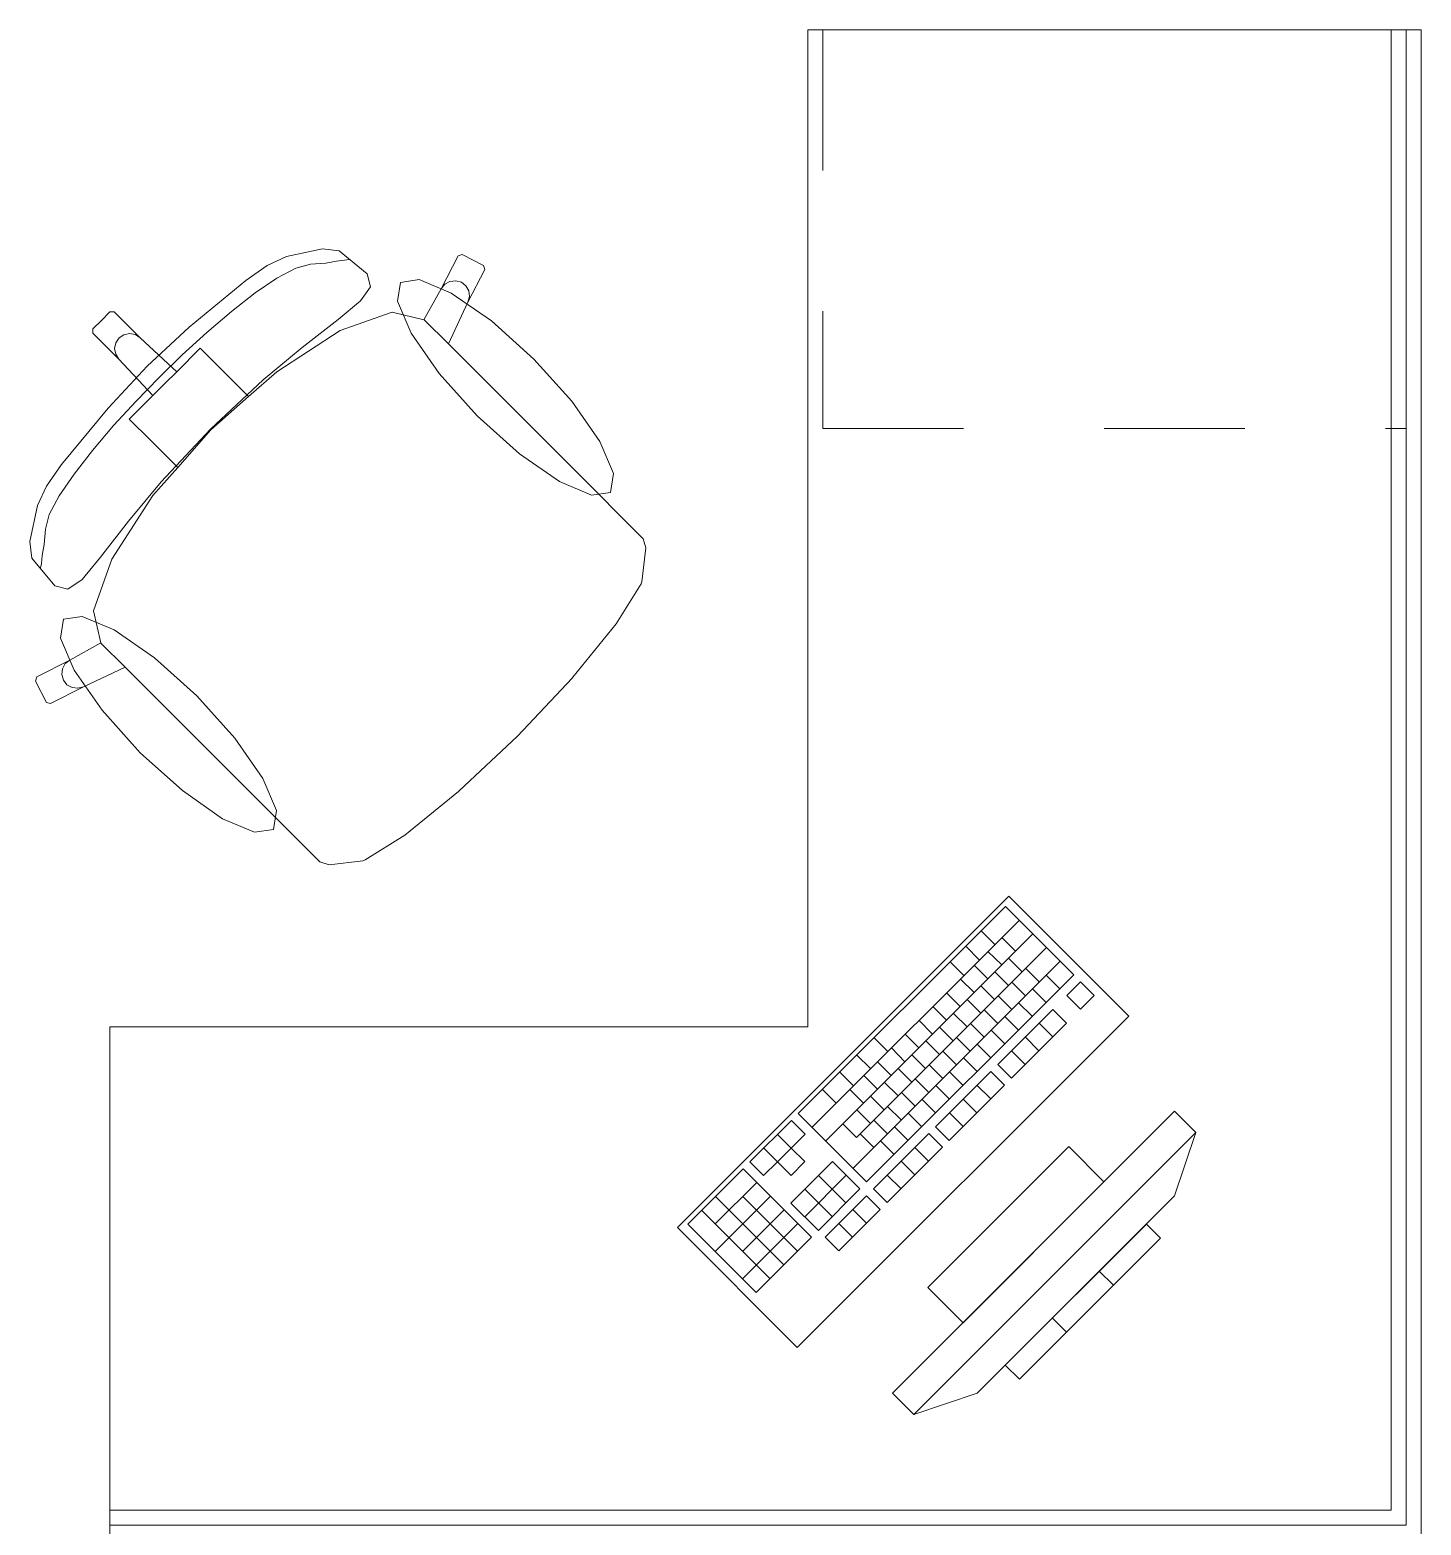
# Model space of a CAD drawing. Header units: inches. Extents: x -38 to 5698, y -33 to 92.
# Drawn here: x 311.703 to 313.098, y 34.8 to 36.3 of the extents above; entities that cross this region are included whole.
import ezdxf

# ---------------------------------------------------------------- set-up
doc = ezdxf.new("R2010")
doc.units = ezdxf.units.IN
doc.header["$MEASUREMENT"] = 0
doc.linetypes.add('Rayas', pattern=[0.282222, 0.141111, -0.141111])
doc.layers.add('Interior - Mobiliario', color=7, linetype='Continuous')

msp = doc.modelspace()

# ---------------------------------------------------------------- linework, layer by layer
at = {"layer": 'Interior - Mobiliario', "color": 175, "linetype": 'Rayas', "lineweight": 13}
for p, q in [((312.4979, 36.3), (312.4979, 35.9)), ((312.4979, 35.9), (313.0829, 35.9))]:
    msp.add_line(p, q, dxfattribs=at)
at = {"layer": 'Interior - Mobiliario', "color": 175, "linetype": 'Continuous', "lineweight": 13}
for p, q in [((313.0979, 36.3), (313.0679, 36.3)), ((313.0679, 36.3), (313.0679, 34.815)), ((313.0979, 34.815), (313.0979, 36.3)), ((311.9961, 36.0804), (311.96, 36.0726)), ((312.0129, 36.0785), (311.9961, 36.0804)), ((312.0407, 36.0553), (312.0129, 36.0785)), ((311.9407, 36.0636), (311.9191, 36.0487)), ((311.96, 36.0726), (311.9407, 36.0636)), ((311.9504, 36.051), (311.9692, 36.061)), ((311.9692, 36.061), (311.984, 36.0649)), ((311.984, 36.0649), (311.9994, 36.066)), ((311.9994, 36.066), (312.0101, 36.0681)), ((312.0101, 36.0681), (312.0182, 36.0689)), ((312.0182, 36.0689), (312.0227, 36.0697)), ((312.1321, 36.0733), (312.1151, 36.0402)), ((312.1361, 36.0747), (312.1321, 36.0733)), ((312.1575, 36.0638), (312.1361, 36.0747)), ((312.1588, 36.0598), (312.1575, 36.0638)), ((311.9191, 36.0487), (311.8624, 36.0019)), ((311.9285, 36.0362), (311.9504, 36.051)), ((312.0441, 36.0424), (312.0407, 36.0553)), ((312.1239, 36.0477), (312.1188, 36.0448)), ((312.1297, 36.0484), (312.1239, 36.0477)), ((312.1354, 36.0469), (312.1297, 36.0484)), ((312.1399, 36.0433), (312.1354, 36.0469)), ((312.1418, 36.0267), (312.1588, 36.0598)), ((311.9047, 36.0176), (311.9285, 36.0362)), ((312.0341, 36.0281), (312.0441, 36.0424)), ((312.1151, 36.0402), (312.0978, 36.0092)), ((312.1188, 36.0448), (312.1151, 36.0402)), ((312.1428, 36.0382), (312.1399, 36.0433)), ((312.1418, 36.0267), (312.1435, 36.0324)), ((312.1435, 36.0324), (312.1428, 36.0382)), ((311.7829, 36.0171), (311.7744, 36.0086)), ((311.7871, 36.0172), (311.7829, 36.0171)), ((311.8132, 35.9911), (311.7871, 36.0172)), ((311.88, 35.9964), (311.9047, 36.0176)), ((312.0118, 36.0095), (312.0341, 36.0281)), ((312.0658, 36.0167), (312.0139, 35.9983)), ((312.0978, 36.0092), (312.0658, 36.0167)), ((312.1223, 35.9849), (312.1418, 36.0267)), ((311.7658, 36.0001), (311.7744, 36.0086)), ((311.7658, 35.9958), (311.7658, 36.0001)), ((311.8624, 36.0019), (311.8201, 35.9628)), ((311.9757, 35.9815), (312.0118, 36.0095)), ((312.098, 36.0092), (312.0978, 36.0092)), ((312.098, 36.0092), (312.1223, 35.9849)), ((311.7919, 35.9697), (311.7658, 35.9958)), ((311.7875, 35.9803), (311.7887, 35.9861)), ((311.7887, 35.9861), (311.792, 35.991)), ((311.7969, 35.9942), (311.792, 35.991)), ((311.8026, 35.9954), (311.7969, 35.9942)), ((311.8084, 35.9943), (311.8026, 35.9954)), ((311.8132, 35.9911), (311.8084, 35.9943)), ((311.8498, 35.9571), (311.8132, 35.9911)), ((311.8554, 35.9739), (311.88, 35.9964)), ((312.0139, 35.9983), (311.9501, 35.957)), ((311.7886, 35.9746), (311.7875, 35.9803)), ((311.7919, 35.9697), (311.7886, 35.9746)), ((311.8319, 35.9511), (311.8554, 35.9739)), ((311.8734, 35.9807), (311.8498, 35.9571)), ((311.8945, 35.9596), (311.8734, 35.9807)), ((311.9364, 35.9488), (311.9757, 35.9815)), ((312.2701, 35.8371), (312.1223, 35.9849)), ((311.781, 35.9206), (311.8201, 35.9628)), ((311.8259, 35.9332), (311.7919, 35.9697)), ((311.8498, 35.9571), (311.8378, 35.9451)), ((311.9219, 35.9322), (311.8945, 35.9596)), ((311.9501, 35.957), (311.9219, 35.9322)), ((311.8319, 35.9511), (311.8091, 35.9276)), ((311.8259, 35.9332), (311.8378, 35.9451)), ((311.8836, 35.8993), (311.9364, 35.9488)), ((311.8091, 35.9276), (311.7865, 35.903)), ((311.8022, 35.9096), (311.8259, 35.9332)), ((311.9219, 35.9322), (311.8841, 35.8989)), ((311.7342, 35.8639), (311.781, 35.9206)), ((311.7865, 35.903), (311.7654, 35.8782)), ((311.8234, 35.8884), (311.8022, 35.9096)), ((311.8836, 35.8993), (311.8341, 35.8466)), ((311.8508, 35.861), (311.8841, 35.8989)), ((311.8508, 35.861), (311.8234, 35.8884)), ((311.7654, 35.8782), (311.7468, 35.8544)), ((311.7193, 35.8422), (311.7342, 35.8639)), ((311.7468, 35.8544), (311.7319, 35.8326)), ((311.826, 35.8329), (311.8508, 35.861)), ((311.7103, 35.823), (311.7193, 35.8422)), ((311.8341, 35.8466), (311.8014, 35.8073)), ((312.2956, 35.8116), (312.2701, 35.8371)), ((311.7026, 35.7868), (311.7103, 35.823)), ((311.7319, 35.8326), (311.722, 35.8137)), ((311.7846, 35.7691), (311.826, 35.8329)), ((311.722, 35.8137), (311.7181, 35.799)), ((311.8014, 35.8073), (311.7735, 35.7711)), ((312.3176, 35.7896), (312.2956, 35.8116)), ((311.7181, 35.799), (311.7169, 35.7836)), ((311.7044, 35.7701), (311.7026, 35.7868)), ((311.7169, 35.7836), (311.7149, 35.7728)), ((312.3164, 35.7464), (312.3204, 35.7803)), ((312.3204, 35.7803), (312.3176, 35.7896)), ((311.7276, 35.7422), (311.7044, 35.7701)), ((311.7141, 35.7648), (311.7133, 35.7603)), ((311.7149, 35.7728), (311.7141, 35.7648)), ((311.7735, 35.7711), (311.7549, 35.7488)), ((311.7663, 35.7171), (311.7846, 35.7691)), ((311.7549, 35.7488), (311.7405, 35.7388)), ((312.3156, 35.7443), (312.3164, 35.7464)), ((311.7405, 35.7388), (311.7276, 35.7422)), ((312.2906, 35.7042), (312.3156, 35.7443)), ((311.7737, 35.6851), (311.7663, 35.7171)), ((312.2471, 35.6506), (312.2906, 35.7042)), ((311.7427, 35.6678), (311.7737, 35.6851)), ((311.7738, 35.6849), (311.7737, 35.6851)), ((311.7738, 35.6849), (311.798, 35.6607)), ((311.7096, 35.6509), (311.7427, 35.6678)), ((311.7345, 35.6532), (311.7352, 35.6591)), ((311.7352, 35.6591), (311.7381, 35.6642)), ((311.7381, 35.6642), (311.7427, 35.6678)), ((311.798, 35.6607), (311.7562, 35.6411)), ((311.9459, 35.5128), (311.798, 35.6607)), ((311.7083, 35.6468), (311.7096, 35.6509)), ((311.7191, 35.6254), (311.7083, 35.6468)), ((311.7562, 35.6411), (311.7231, 35.6241)), ((311.7361, 35.6476), (311.7345, 35.6532)), ((311.7397, 35.643), (311.7361, 35.6476)), ((311.7448, 35.6402), (311.7397, 35.643)), ((311.7506, 35.6395), (311.7448, 35.6402)), ((311.7562, 35.6411), (311.7506, 35.6395)), ((312.1915, 35.5914), (312.2464, 35.6497)), ((312.2464, 35.6497), (312.2471, 35.6506)), ((311.7231, 35.6241), (311.7191, 35.6254)), ((312.1915, 35.5914), (312.1332, 35.5366)), ((312.1324, 35.5359), (312.0787, 35.4923)), ((312.1332, 35.5366), (312.1324, 35.5359)), ((311.9714, 35.4873), (311.9459, 35.5128)), ((312.0787, 35.4923), (312.0387, 35.4674)), ((311.9933, 35.4654), (311.9714, 35.4873)), ((312.0026, 35.4625), (311.9933, 35.4654)), ((312.0365, 35.4665), (312.0026, 35.4625)), ((312.0387, 35.4674), (312.0365, 35.4665)), ((312.681, 35.4205), (312.4733, 35.2128)), ((312.7495, 35.3519), (312.681, 35.4205)), ((312.6947, 35.4067), (312.487, 35.199)), ((312.7084, 35.393), (312.5007, 35.1853)), ((312.6567, 35.3962), (312.6705, 35.3825)), ((312.6774, 35.3894), (312.6911, 35.3757)), ((312.7221, 35.3793), (312.5317, 35.1889)), ((312.6412, 35.3807), (312.6549, 35.3669)), ((312.6635, 35.3756), (312.6773, 35.3619)), ((312.7358, 35.3656), (312.5281, 35.1579)), ((312.6256, 35.3651), (312.6393, 35.3514)), ((312.6497, 35.3617), (312.6634, 35.348)), ((312.6842, 35.3688), (312.6979, 35.3551)), ((312.7013, 35.3586), (312.7151, 35.3448)), ((312.5418, 35.1442), (312.7495, 35.3519)), ((312.6358, 35.3479), (312.6496, 35.3342)), ((312.6565, 35.3411), (312.6702, 35.3274)), ((312.6703, 35.355), (312.684, 35.3412)), ((312.6875, 35.3447), (312.7012, 35.331)), ((312.722, 35.3518), (312.7357, 35.338)), ((312.7564, 35.345), (312.7426, 35.3312)), ((312.7701, 35.3313), (312.7564, 35.345)), ((312.622, 35.334), (312.6357, 35.3203)), ((312.6426, 35.3273), (312.6563, 35.3135)), ((312.6737, 35.3309), (312.6874, 35.3171)), ((312.7081, 35.3379), (312.7219, 35.3242)), ((312.7426, 35.3312), (312.7563, 35.3175)), ((312.7563, 35.3175), (312.7701, 35.3313)), ((312.6081, 35.3202), (312.6219, 35.3065)), ((312.6288, 35.3134), (312.6425, 35.2997)), ((312.6598, 35.317), (312.6735, 35.3033)), ((312.7287, 35.3173), (312.6733, 35.262)), ((312.6804, 35.3102), (312.6942, 35.2965)), ((312.6943, 35.3241), (312.708, 35.3104)), ((312.7424, 35.3036), (312.7287, 35.3173)), ((312.5943, 35.3064), (312.608, 35.2926)), ((312.6149, 35.2996), (312.6286, 35.2859)), ((312.646, 35.3032), (312.6597, 35.2894)), ((312.6666, 35.2964), (312.6803, 35.2827)), ((312.687, 35.2482), (312.7424, 35.3036)), ((312.7149, 35.3035), (312.7286, 35.2898)), ((312.5494, 35.2889), (312.5631, 35.2752)), ((312.5805, 35.2925), (312.5942, 35.2788)), ((312.6011, 35.2857), (312.6148, 35.272)), ((312.6321, 35.2893), (312.6458, 35.2756)), ((312.6527, 35.2825), (312.6665, 35.2688)), ((312.701, 35.2896), (312.7147, 35.2759)), ((312.5321, 35.2716), (312.5458, 35.2579)), ((312.5666, 35.2787), (312.5803, 35.2649)), ((312.5872, 35.2719), (312.601, 35.2582)), ((312.6183, 35.2755), (312.632, 35.2618)), ((312.6389, 35.2687), (312.6526, 35.255)), ((312.6872, 35.2758), (312.7009, 35.2621)), ((312.5148, 35.2543), (312.5285, 35.2406)), ((312.5389, 35.251), (312.5526, 35.2373)), ((312.5528, 35.2648), (312.5665, 35.2511)), ((312.5734, 35.258), (312.5871, 35.2443)), ((312.6044, 35.2616), (312.6181, 35.2479)), ((312.6664, 35.255), (312.611, 35.1996)), ((312.6251, 35.2548), (312.6388, 35.2411)), ((312.6801, 35.2413), (312.6664, 35.255)), ((312.6733, 35.262), (312.687, 35.2482)), ((312.4975, 35.237), (312.5112, 35.2233)), ((312.5251, 35.2371), (312.5388, 35.2234)), ((312.5595, 35.2442), (312.5733, 35.2305)), ((312.5906, 35.2478), (312.6043, 35.2341)), ((312.6112, 35.241), (312.6249, 35.2273)), ((312.6247, 35.1859), (312.6801, 35.2413)), ((312.6525, 35.2412), (312.6663, 35.2275)), ((312.5457, 35.2303), (312.5594, 35.2166)), ((312.5629, 35.2201), (312.5766, 35.2064)), ((312.5767, 35.2339), (312.5904, 35.2202)), ((312.5974, 35.2271), (312.6111, 35.2134)), ((312.6387, 35.2273), (312.6524, 35.2136)), ((312.4663, 35.2058), (312.4248, 35.1643)), ((312.4801, 35.1921), (312.4663, 35.2058)), ((312.4733, 35.2128), (312.5418, 35.1442)), ((312.5319, 35.2165), (312.5456, 35.2028)), ((312.549, 35.2062), (312.5627, 35.1925)), ((312.8506, 35.2151), (312.5678, 34.9323)), ((312.5835, 35.2133), (312.5972, 35.1996)), ((312.6249, 35.2135), (312.6386, 35.1998)), ((312.8719, 35.1939), (312.8506, 35.2151)), ((312.4525, 35.192), (312.4662, 35.1783)), ((312.4662, 35.1783), (312.4801, 35.1921)), ((312.518, 35.2026), (312.5317, 35.1889)), ((312.5352, 35.1924), (312.5489, 35.1787)), ((312.6041, 35.1927), (312.5487, 35.1373)), ((312.5697, 35.1994), (312.5834, 35.1857)), ((312.589, 34.9111), (312.8719, 35.1939)), ((312.6178, 35.179), (312.6041, 35.1927)), ((312.611, 35.1996), (312.6247, 35.1859)), ((312.8719, 35.1939), (312.8506, 35.1303)), ((312.4386, 35.1781), (312.4524, 35.1644)), ((312.4662, 35.1783), (312.4524, 35.1644)), ((312.4799, 35.1646), (312.4662, 35.1783)), ((312.5558, 35.1856), (312.5695, 35.1719)), ((312.5624, 35.1236), (312.6178, 35.179)), ((312.5902, 35.1789), (312.6039, 35.1652)), ((312.7446, 35.1798), (312.6032, 35.0384)), ((312.7799, 35.1444), (312.7446, 35.1798)), ((312.4248, 35.1643), (312.4385, 35.1506)), ((312.4385, 35.1506), (312.4524, 35.1644)), ((312.4524, 35.1644), (312.4661, 35.1507)), ((312.5075, 35.1647), (312.4659, 35.1231)), ((312.4661, 35.1507), (312.4799, 35.1646)), ((312.5349, 35.1373), (312.5075, 35.1647)), ((312.5764, 35.165), (312.5901, 35.1513)), ((312.4179, 35.1574), (312.3625, 35.102)), ((312.4864, 35.0888), (312.4179, 35.1574)), ((312.5212, 35.151), (312.4797, 35.1094)), ((312.4936, 35.1508), (312.5211, 35.1234)), ((312.5625, 35.1512), (312.5763, 35.1375)), ((312.4316, 35.1436), (312.39, 35.1021)), ((312.4798, 35.137), (312.5072, 35.1096)), ((312.4934, 35.0957), (312.5349, 35.1373)), ((312.5418, 35.1304), (312.5002, 35.0889)), ((312.5555, 35.1167), (312.5418, 35.1304)), ((312.5487, 35.1373), (312.5624, 35.1236)), ((312.6385, 35.003), (312.7799, 35.1444)), ((312.8506, 35.1303), (312.6527, 34.9323)), ((312.3763, 35.1158), (312.4449, 35.0472)), ((312.4453, 35.1299), (312.3899, 35.0745)), ((312.3902, 35.1297), (312.4588, 35.0611)), ((312.459, 35.1162), (312.4175, 35.0747)), ((312.4177, 35.1298), (312.4726, 35.0749)), ((312.4659, 35.1231), (312.4934, 35.0957)), ((312.5139, 35.0751), (312.5555, 35.1167)), ((312.5279, 35.1166), (312.5416, 35.1028)), ((312.3625, 35.102), (312.4311, 35.0334)), ((312.4727, 35.1025), (312.4173, 35.0471)), ((312.5141, 35.1027), (312.5278, 35.089)), ((312.8224, 35.102), (312.6809, 34.9606)), ((312.8365, 35.0879), (312.8224, 35.102)), ((312.4311, 35.0334), (312.4864, 35.0888)), ((312.5002, 35.0889), (312.5139, 35.0751)), ((312.6951, 34.9464), (312.8365, 35.0879)), ((312.7752, 35.0549), (312.7894, 35.0407)), ((312.6032, 35.0384), (312.6385, 35.003)), ((312.7281, 35.0077), (312.7422, 34.9936)), ((312.6809, 34.9606), (312.6951, 34.9464)), ((312.5678, 34.9323), (312.589, 34.9111)), ((312.589, 34.9111), (312.6527, 34.9323)), ((311.7829, 34.815), (311.7829, 34.785)), ((313.0679, 34.815), (311.7829, 34.815)), ((313.0979, 34.785), (313.0979, 34.815))]:
    msp.add_line(p, q, dxfattribs=at)
at = {"layer": 'Interior - Mobiliario', "color": 175, "linetype": 'Continuous', "lineweight": 13, "flags": 128}
for points in [[(313.0829, 34.8), (313.0829, 36.3), (312.4829, 36.3), (312.4829, 35.3), (311.7829, 35.3), (311.7829, 34.8)], [(312.208, 35.9698), (312.1655, 36.008), (312.1252, 36.036), (312.0931, 36.0496), (312.0742, 36.0467), (312.0713, 36.0278), (312.0849, 35.9958), (312.113, 35.9554), (312.1511, 35.9129), (312.1936, 35.8748), (312.2339, 35.8468), (312.266, 35.8331), (312.2849, 35.836), (312.2878, 35.8549), (312.2742, 35.887), (312.2462, 35.9274)], [(311.8131, 35.5749), (311.7749, 35.6174), (311.7469, 35.6578), (311.7333, 35.6898), (311.7362, 35.7087), (311.7551, 35.7116), (311.7872, 35.698), (311.8275, 35.67), (311.87, 35.6318), (311.9082, 35.5894), (311.9362, 35.549), (311.9498, 35.5169), (311.9469, 35.498), (311.928, 35.4951), (311.8959, 35.5087), (311.8556, 35.5368)], [(312.8047, 35.3106), (312.6845, 35.4308), (312.3521, 35.0985), (312.4723, 34.9783)]]:
    msp.add_lwpolyline(points, close=True, dxfattribs=at)

doc.saveas('drawing.dxf')
